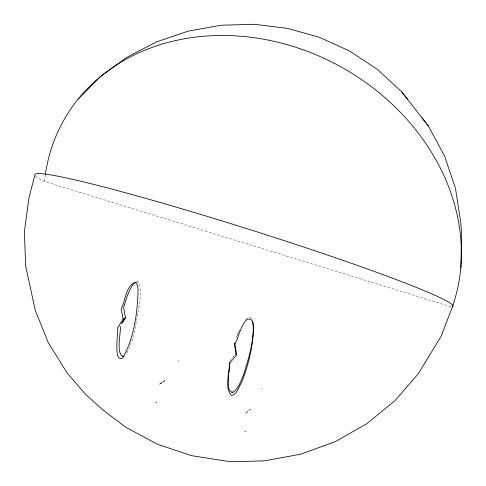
<?xml version="1.0" encoding="UTF-8"?>
<svg xmlns="http://www.w3.org/2000/svg" width="486" height="486" viewBox="0 0 486 486"><rect width="100%" height="100%" fill="white"/><g stroke="black" fill="none" stroke-linecap="round" stroke-linejoin="round"><path stroke-width="0.36" stroke-dasharray="2.43 1.82" d="M236.141 338.031L239.331 329.866L236.718 336.652M126.852 352.872C134.695 338.213 136.098 321.143 139.506 305.123C139.865 298.106 141.365 290.804 139.288 283.915C138.893 282.706 137.817 281.248 136.366 281.667M245.661 319.569C246.876 318.117 249.537 316.24 251.219 318.13M164.833 380.672L158.819 384.657L164.833 380.672L160.811 383.357M136.73 281.607L137.83 281.862M35.6 175.841A219.162 12.144 17.5 0 0 44.518 181.478L451.555 306.903M251.578 318.573L252.131 319.581M229.963 360.794A192.474 27.653 -46.5 0 1 235.923 353.468M44.518 181.478A216.24 181.776 28.6 0 1 45.326 174.832M250.557 409.072L245.211 413.604A195.907 27.86 -46.5 0 0 250.557 409.072M245.709 431.556L244.725 431.702L245.709 431.556M261.662 388.156L262.136 388.199L261.662 388.156M156.838 402.584L155.836 402.317L156.838 402.584M178.101 360.867L178.751 361.134A1.537 1.203 28.7 0 0 178.101 360.867"/><path stroke-width="0.73" d="M460.898 268.005L461.597 233.104L460.764 222.454L455.473 188.289L444.49 155.799L428.251 125.789L401.564 91.696L377.233 69.298L349.616 51.048L319.436 37.313L287.445 28.34L254.415 24.3L221.112 25.236L188.313 31.116L156.771 41.808L127.223 57.081L100.383 76.624L78.197 99.059M120.024 326.167C121.919 329.86 114.672 355.381 123.973 356.548M236.214 355.205A218.257 4.125 81.5 0 1 234.446 344.137C237.49 343.511 242.891 312.31 251.924 320.426C253.255 322.625 253.072 325.298 253.534 327.74C252.927 346.627 248.516 365.114 241.506 382.616C238.82 386.789 237.478 393.496 232.253 395.337A1.531 1.106 4.3 0 1 231.287 395.221C223.846 386.935 230.078 372.938 229.69 363.212A195.907 27.86 -46.5 0 1 236.214 355.205L236.36 352.939A214.484 3.985 81.5 0 1 234.744 342.818M228.207 376.352L229.793 362.277M452.278 307.128L441.173 336.13L418.355 373.667L394.948 400.695L366.96 423.628L335.206 441.677L300.658 454.222L264.408 460.843L234.647 461.7L227.606 461.311L191.429 455.643L157.014 444.064L125.412 427.012L102.746 409.807L85.36 394.073L67.147 372.962L48.357 342.83L35.253 310.317L25.655 265.988L24.403 231.628L28.984 197.766L35.041 174.395A219.162 12.144 17.5 0 1 255.211 231.3A219.162 12.144 17.5 0 1 452.278 307.128A216.24 181.776 28.6 0 0 296.721 47.592A216.24 181.776 28.6 0 0 45.435 174.097M134.415 282.888C128.45 289.729 126.403 299.012 123.614 307.413A184.753 18.34 81.5 0 0 125.449 317.692L121.779 323.378L125.449 317.692L123.067 319.205A219.15 48.825 -46.5 0 0 117.551 327.843C119.015 328.208 112.491 363.862 122.679 358.024C134.324 337.557 137.544 312.62 138.085 289.334C137.708 287.08 137.66 284.182 135.661 282.664A2.108 1.792 68.9 0 0 134.835 282.402C125.339 286.704 125.71 300.725 121.19 308.719A187.973 18.978 81.5 0 0 123.067 319.205M228.122 377.093C229.617 380.678 226.379 392.184 232.934 392.238C239.039 388.557 240.679 380.526 243.68 374.548C248.601 358.03 254.342 341.05 253.066 323.567M231.761 392.293L232.934 392.238M122.472 356.548L123.432 356.712M134.543 282.409L136.098 282.761L134.835 282.402M401.564 91.696L407.317 98.98M421.921 117.776L428.251 125.789M252.647 321.216L253.018 322.911"/></g></svg>
